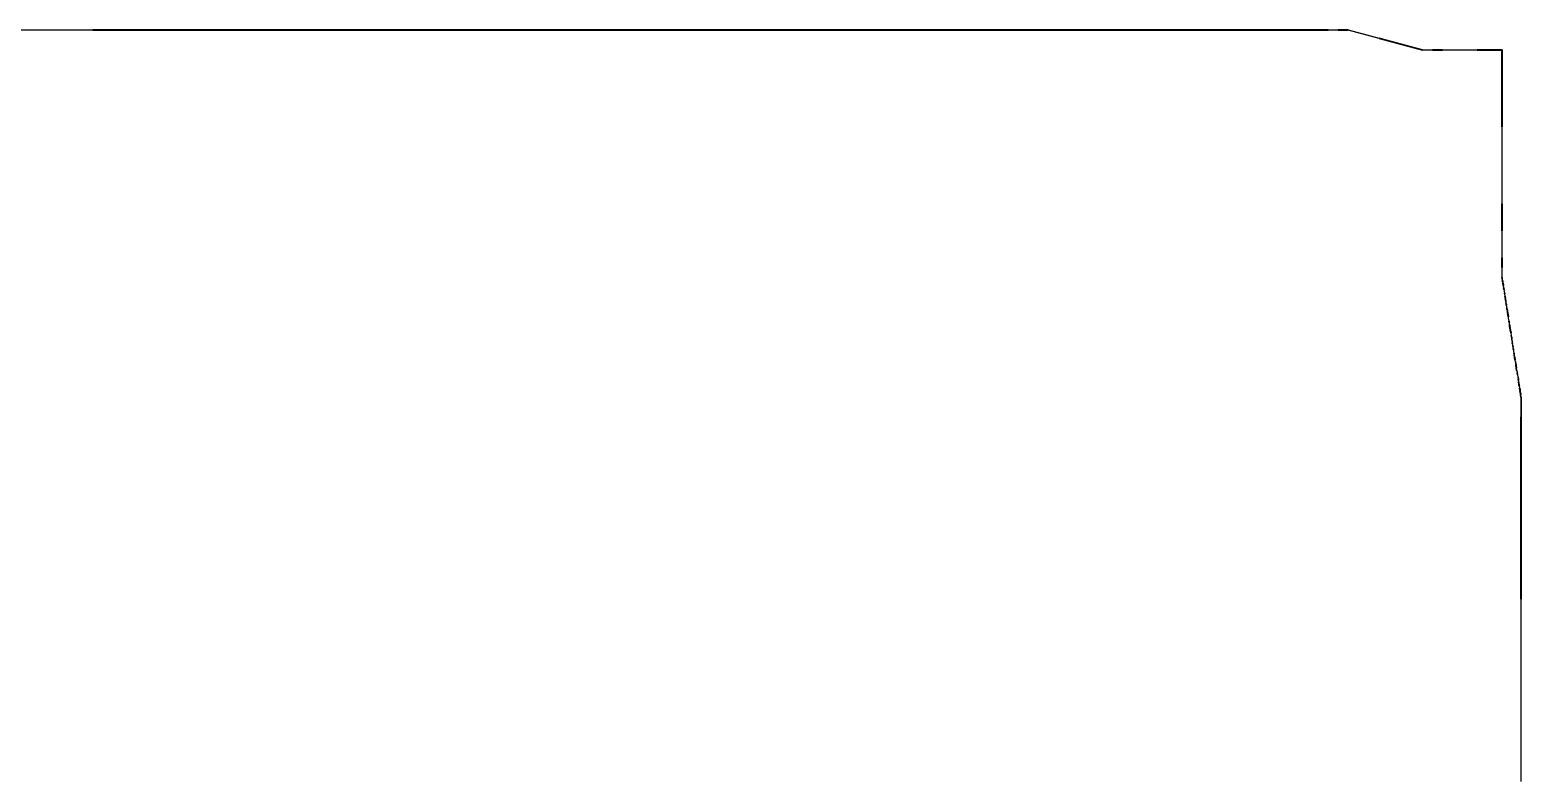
# Model space of a CAD drawing. Header units: metres. Extents: x 2 to 41.4, y 0.9 to 39.
# Drawn here: x 5.744 to 9.488, y 20.087 to 21.973 of the extents above; entities that cross this region are included whole.
import ezdxf

# ---------------------------------------------------------------- set-up
doc = ezdxf.new("R2010")
doc.units = ezdxf.units.M
doc.layers.add('BSA_MATERIAL_SECTION', color=7, linetype='Continuous')

msp = doc.modelspace()

# ---------------------------------------------------------------- linework, layer by layer
at = {"layer": 'BSA_MATERIAL_SECTION'}
for p, q in [((2.8008, 21.9733), (5.9025, 21.9733)), ((5.9025, 21.9725), (2.8008, 21.9725)), ((9.0042, 21.9733), (5.9025, 21.9733)), ((5.9025, 21.9725), (9.0042, 21.9725)), ((9.0042, 21.9733), (9.0292, 21.9733)), ((9.0042, 21.9729), (9.0042, 21.9733)), ((9.0042, 21.9733), (9.0042, 21.9729)), ((9.0042, 21.9729), (9.0042, 21.9725)), ((9.0042, 21.9725), (9.0042, 21.9729)), ((9.0292, 21.9725), (9.0042, 21.9725)), ((9.0542, 21.9733), (9.0292, 21.9733)), ((9.0292, 21.9725), (9.0542, 21.9725)), ((9.0542, 21.9733), (9.1319, 21.9525)), ((9.132, 21.9517), (9.0542, 21.9725)), ((9.2408, 21.9233), (9.1319, 21.9525)), ((9.132, 21.9517), (9.2408, 21.9225)), ((9.2408, 21.9233), (9.2658, 21.9233)), ((9.2658, 21.9225), (9.2408, 21.9225)), ((9.2908, 21.9233), (9.2658, 21.9233)), ((9.2658, 21.9225), (9.2908, 21.9225)), ((9.2908, 21.9229), (9.2908, 21.9233)), ((9.2908, 21.9233), (9.3783, 21.9233)), ((9.2908, 21.9229), (9.2908, 21.9233)), ((9.2908, 21.9229), (9.2908, 21.9225)), ((9.2908, 21.9229), (9.2908, 21.9225)), ((9.3778, 21.9225), (9.2908, 21.9225)), ((9.3778, 21.9225), (9.44, 21.9225)), ((9.4408, 21.9233), (9.3783, 21.9233)), ((9.44, 21.7296), (9.44, 21.9225)), ((9.4408, 21.9233), (9.4408, 21.73)), ((9.44, 21.7296), (9.44, 21.5367)), ((9.4408, 21.5367), (9.4408, 21.73)), ((9.44, 21.5367), (9.4404, 21.5367)), ((9.44, 21.4689), (9.44, 21.5367)), ((9.44, 21.5367), (9.4404, 21.5367)), ((9.4408, 21.5367), (9.4404, 21.5367)), ((9.4408, 21.5367), (9.4404, 21.5367)), ((9.4408, 21.5367), (9.4408, 21.4689)), ((9.44, 21.4689), (9.44, 21.4012)), ((9.4408, 21.4012), (9.4408, 21.4689)), ((9.44, 21.3762), (9.44, 21.4012)), ((9.4404, 21.4012), (9.44, 21.4012)), ((9.4404, 21.4012), (9.44, 21.4012)), ((9.4404, 21.4012), (9.4408, 21.4012)), ((9.4404, 21.4012), (9.4408, 21.4012)), ((9.4408, 21.4012), (9.4408, 21.3762)), ((9.44, 21.3762), (9.44, 21.3512)), ((9.44, 21.3511), (9.44, 21.3512)), ((9.4402, 21.35), (9.44, 21.3511)), ((9.44, 21.3511), (9.44, 21.3511)), ((9.44, 21.3511), (9.44, 21.3511)), ((9.4402, 21.35), (9.4403, 21.3491)), ((9.4403, 21.3491), (9.441, 21.3446)), ((9.4408, 21.3512), (9.4408, 21.3762)), ((9.4408, 21.3512), (9.4408, 21.3511)), ((9.4408, 21.3511), (9.441, 21.35)), ((9.4408, 21.3511), (9.4408, 21.3511)), ((9.4408, 21.3511), (9.4408, 21.3511)), ((9.4411, 21.3491), (9.441, 21.35)), ((9.4413, 21.3431), (9.441, 21.3446)), ((9.4418, 21.3446), (9.4411, 21.3491)), ((9.4418, 21.3396), (9.4413, 21.3431)), ((9.4418, 21.3446), (9.4421, 21.3431)), ((9.4421, 21.3431), (9.4426, 21.3396)), ((9.4418, 21.3396), (9.442, 21.3384)), ((9.442, 21.3384), (9.4423, 21.3369)), ((9.4432, 21.3312), (9.4423, 21.3369)), ((9.4428, 21.3384), (9.4426, 21.3396)), ((9.4431, 21.3369), (9.4428, 21.3384)), ((9.4431, 21.3369), (9.444, 21.3312)), ((9.4432, 21.3312), (9.4441, 21.3251)), ((9.4449, 21.3251), (9.444, 21.3312)), ((9.4448, 21.3212), (9.4441, 21.3251)), ((9.4448, 21.3212), (9.4462, 21.312)), ((9.4449, 21.3251), (9.4456, 21.3212)), ((9.447, 21.312), (9.4456, 21.3212)), ((9.4464, 21.3106), (9.4462, 21.312)), ((9.4464, 21.3106), (9.4474, 21.3044)), ((9.447, 21.312), (9.4472, 21.3106)), ((9.4482, 21.3044), (9.4472, 21.3106)), ((9.4479, 21.3012), (9.4474, 21.3044)), ((9.4479, 21.3012), (9.4483, 21.299)), ((9.4482, 21.3044), (9.4487, 21.3012)), ((9.4495, 21.2912), (9.4483, 21.299)), ((9.4491, 21.299), (9.4487, 21.3012)), ((9.4491, 21.299), (9.4503, 21.2912)), ((9.4495, 21.2912), (9.4503, 21.2865)), ((9.4511, 21.2865), (9.4503, 21.2912)), ((9.4506, 21.2845), (9.4503, 21.2865)), ((9.451, 21.2818), (9.4506, 21.2845)), ((9.451, 21.2818), (9.4517, 21.2778)), ((9.4511, 21.2865), (9.4514, 21.2845)), ((9.4514, 21.2845), (9.4518, 21.2818)), ((9.4517, 21.2778), (9.4521, 21.2747)), ((9.4525, 21.2778), (9.4518, 21.2818)), ((9.4527, 21.2711), (9.4521, 21.2747)), ((9.4527, 21.2762), (9.4525, 21.2778)), ((9.4532, 21.2729), (9.4527, 21.2762)), ((9.4527, 21.2711), (9.4532, 21.2681)), ((9.4532, 21.2729), (9.4538, 21.2694)), ((9.4537, 21.2649), (9.4532, 21.2681)), ((9.4538, 21.2694), (9.4544, 21.2653)), ((9.4541, 21.2625), (9.4537, 21.2649)), ((9.4541, 21.2625), (9.4542, 21.2616)), ((9.4546, 21.2589), (9.4542, 21.2616)), ((9.4546, 21.2641), (9.4544, 21.2653)), ((9.4546, 21.2641), (9.455, 21.2616)), ((9.4546, 21.2589), (9.4547, 21.2588)), ((9.4547, 21.2588), (9.4548, 21.2579)), ((9.4556, 21.2531), (9.4548, 21.2579)), ((9.455, 21.2616), (9.4554, 21.2589)), ((9.4555, 21.2588), (9.4554, 21.2589)), ((9.4556, 21.2579), (9.4555, 21.2588)), ((9.4556, 21.2579), (9.4564, 21.2531)), ((9.4557, 21.2524), (9.4556, 21.2531)), ((9.4557, 21.2524), (9.4561, 21.2497)), ((9.4561, 21.2497), (9.4573, 21.242)), ((9.4564, 21.2531), (9.4565, 21.2524)), ((9.4569, 21.2497), (9.4565, 21.2524)), ((9.4581, 21.242), (9.4569, 21.2497)), ((9.4575, 21.241), (9.4573, 21.242)), ((9.4576, 21.2401), (9.4575, 21.241)), ((9.4579, 21.2385), (9.4576, 21.2401)), ((9.4579, 21.2385), (9.4583, 21.2356)), ((9.4581, 21.242), (9.4583, 21.241)), ((9.4583, 21.241), (9.4584, 21.2401)), ((9.4583, 21.2356), (9.4586, 21.2343)), ((9.4584, 21.2401), (9.4587, 21.2385)), ((9.4586, 21.2343), (9.4588, 21.2325)), ((9.4591, 21.2356), (9.4587, 21.2385)), ((9.4595, 21.2283), (9.4588, 21.2325)), ((9.4594, 21.2343), (9.4591, 21.2356)), ((9.4596, 21.2325), (9.4594, 21.2343)), ((9.4596, 21.2325), (9.4603, 21.2283)), ((9.4601, 21.2245), (9.4595, 21.2283)), ((9.4601, 21.2245), (9.4603, 21.2232)), ((9.4603, 21.2283), (9.4609, 21.2245)), ((9.4608, 21.2199), (9.4603, 21.2232)), ((9.4611, 21.2182), (9.4608, 21.2199)), ((9.4611, 21.2232), (9.4609, 21.2245)), ((9.4611, 21.2232), (9.4616, 21.2199)), ((9.4611, 21.2182), (9.4613, 21.2168)), ((9.4621, 21.2122), (9.4613, 21.2168)), ((9.4616, 21.2199), (9.4619, 21.2182)), ((9.4621, 21.2168), (9.4619, 21.2182)), ((9.4621, 21.2168), (9.4629, 21.2122)), ((9.4621, 21.2122), (9.463, 21.206)), ((9.4638, 21.206), (9.4629, 21.2122)), ((9.4631, 21.2059), (9.463, 21.206)), ((9.4631, 21.2058), (9.4631, 21.2059)), ((9.4638, 21.2012), (9.4631, 21.2058)), ((9.4638, 21.206), (9.4639, 21.2059)), ((9.4638, 21.2012), (9.4643, 21.1982)), ((9.4639, 21.2059), (9.4639, 21.2058)), ((9.4646, 21.2012), (9.4639, 21.2058)), ((9.4643, 21.1979), (9.4643, 21.1982)), ((9.4643, 21.1979), (9.4654, 21.1911)), ((9.4646, 21.2012), (9.4651, 21.1982)), ((9.4651, 21.1982), (9.4651, 21.1979)), ((9.4662, 21.1911), (9.4651, 21.1979)), ((9.4655, 21.1904), (9.4654, 21.1911)), ((9.4655, 21.1904), (9.466, 21.1876)), ((9.4662, 21.1859), (9.466, 21.1876)), ((9.4662, 21.1911), (9.4663, 21.1904)), ((9.4662, 21.1859), (9.467, 21.1808)), ((9.4668, 21.1876), (9.4663, 21.1904)), ((9.4668, 21.1876), (9.467, 21.1859)), ((9.4678, 21.1808), (9.467, 21.1859)), ((9.4672, 21.1796), (9.467, 21.1808)), ((9.4675, 21.1781), (9.4672, 21.1796)), ((9.4675, 21.1781), (9.4677, 21.1764)), ((9.4677, 21.1764), (9.4679, 21.1751)), ((9.4678, 21.1808), (9.468, 21.1796)), ((9.4679, 21.1751), (9.4683, 21.1725)), ((9.468, 21.1796), (9.4683, 21.1781)), ((9.4685, 21.1764), (9.4683, 21.1781)), ((9.4685, 21.1713), (9.4683, 21.1725)), ((9.4687, 21.1751), (9.4685, 21.1764)), ((9.4687, 21.1706), (9.4685, 21.1713)), ((9.4691, 21.1725), (9.4687, 21.1751)), ((9.4688, 21.17), (9.4687, 21.1706)), ((9.4688, 21.17), (9.4692, 21.1675)), ((9.4691, 21.1725), (9.4693, 21.1713)), ((9.4692, 21.1672), (9.4692, 21.1675)), ((9.4692, 21.1672), (9.4694, 21.1659)), ((9.4693, 21.1713), (9.4695, 21.1706)), ((9.4695, 21.1654), (9.4694, 21.1659)), ((9.4695, 21.1706), (9.4696, 21.17)), ((9.4695, 21.1654), (9.4701, 21.1612)), ((9.47, 21.1675), (9.4696, 21.17)), ((9.47, 21.1675), (9.47, 21.1672)), ((9.4702, 21.1659), (9.47, 21.1672)), ((9.4704, 21.1593), (9.4701, 21.1612)), ((9.4702, 21.1659), (9.4703, 21.1654)), ((9.4709, 21.1612), (9.4703, 21.1654)), ((9.4704, 21.1593), (9.4707, 21.1578)), ((9.4707, 21.1578), (9.4708, 21.1569)), ((9.4717, 21.1512), (9.4708, 21.1569)), ((9.4709, 21.1612), (9.4712, 21.1593)), ((9.4715, 21.1578), (9.4712, 21.1593)), ((9.4716, 21.1569), (9.4715, 21.1578)), ((9.4725, 21.1512), (9.4716, 21.1569)), ((9.4729, 21.1438), (9.4717, 21.1512)), ((9.4725, 21.1512), (9.4737, 21.1438)), ((9.4729, 21.1438), (9.4735, 21.1401)), ((9.4735, 21.1401), (9.4747, 21.1326)), ((9.4743, 21.1401), (9.4737, 21.1438)), ((9.4743, 21.1401), (9.4752, 21.1345)), ((9.4751, 21.1302), (9.4747, 21.1326)), ((9.4753, 21.1289), (9.4751, 21.1302)), ((9.4755, 21.1326), (9.4752, 21.1345)), ((9.4758, 21.1252), (9.4753, 21.1289)), ((9.4755, 21.1326), (9.4759, 21.1302)), ((9.4758, 21.1252), (9.4762, 21.1234)), ((9.4759, 21.1302), (9.4761, 21.1289)), ((9.4761, 21.1289), (9.4766, 21.1252)), ((9.477, 21.1178), (9.4762, 21.1234)), ((9.4766, 21.1252), (9.477, 21.1234)), ((9.4778, 21.1178), (9.477, 21.1234)), ((9.477, 21.1178), (9.4781, 21.1113)), ((9.4778, 21.1178), (9.4789, 21.1113)), ((9.4788, 21.1067), (9.4781, 21.1113)), ((9.4788, 21.1067), (9.4797, 21.1012)), ((9.4796, 21.1067), (9.4789, 21.1113)), ((9.4805, 21.1012), (9.4796, 21.1067)), ((9.4797, 21.1012), (9.4806, 21.095)), ((9.4805, 21.1012), (9.4814, 21.095)), ((9.4808, 21.0939), (9.4806, 21.095)), ((9.4808, 21.0939), (9.4811, 21.0921)), ((9.4813, 21.0909), (9.4811, 21.0921)), ((9.4813, 21.0909), (9.4814, 21.0901)), ((9.4814, 21.095), (9.4816, 21.0939)), ((9.4814, 21.0901), (9.4816, 21.0887)), ((9.4819, 21.0921), (9.4816, 21.0939)), ((9.4817, 21.0882), (9.4816, 21.0887)), ((9.4823, 21.0845), (9.4817, 21.0882)), ((9.4819, 21.0921), (9.4821, 21.0909)), ((9.4822, 21.0901), (9.4821, 21.0909)), ((9.4824, 21.0887), (9.4822, 21.0901)), ((9.4827, 21.082), (9.4823, 21.0845)), ((9.4824, 21.0887), (9.4825, 21.0882)), ((9.4831, 21.0845), (9.4825, 21.0882)), ((9.4829, 21.0808), (9.4827, 21.082)), ((9.4833, 21.0783), (9.4829, 21.0808)), ((9.4831, 21.0845), (9.4835, 21.082)), ((9.4835, 21.082), (9.4837, 21.0808)), ((9.4837, 21.0808), (9.4841, 21.0783)), ((9.4833, 21.0783), (9.4841, 21.0734)), ((9.4849, 21.0734), (9.4841, 21.0783)), ((9.4847, 21.0697), (9.4841, 21.0734)), ((9.485, 21.0678), (9.4847, 21.0697)), ((9.4849, 21.0734), (9.4855, 21.0697)), ((9.485, 21.0678), (9.4854, 21.0653)), ((9.4858, 21.0623), (9.4854, 21.0653)), ((9.4855, 21.0697), (9.4858, 21.0678)), ((9.4858, 21.0678), (9.4862, 21.0653)), ((9.4864, 21.0586), (9.4858, 21.0623)), ((9.4866, 21.0623), (9.4862, 21.0653)), ((9.4864, 21.0586), (9.4867, 21.0567)), ((9.4866, 21.0623), (9.4872, 21.0586)), ((9.4876, 21.0512), (9.4867, 21.0567)), ((9.4872, 21.0586), (9.4875, 21.0567)), ((9.4884, 21.0512), (9.4875, 21.0567)), ((9.4876, 21.0512), (9.4876, 21.0012)), ((9.4884, 21.0512), (9.4884, 21.0012)), ((9.4876, 21.0012), (9.488, 21.0012)), ((9.4876, 20.544), (9.4876, 21.0012)), ((9.488, 21.0012), (9.4876, 21.0012)), ((9.4884, 21.0012), (9.488, 21.0012)), ((9.488, 21.0012), (9.4884, 21.0012)), ((9.4884, 21.0012), (9.4884, 20.544)), ((9.4876, 20.544), (9.4876, 20.0868)), ((9.4884, 20.0868), (9.4884, 20.544)), ((9.4876, 20.0868), (9.488, 20.0868)), ((9.4884, 20.0868), (9.488, 20.0868))]:
    msp.add_line(p, q, dxfattribs=at)

doc.saveas('drawing.dxf')
